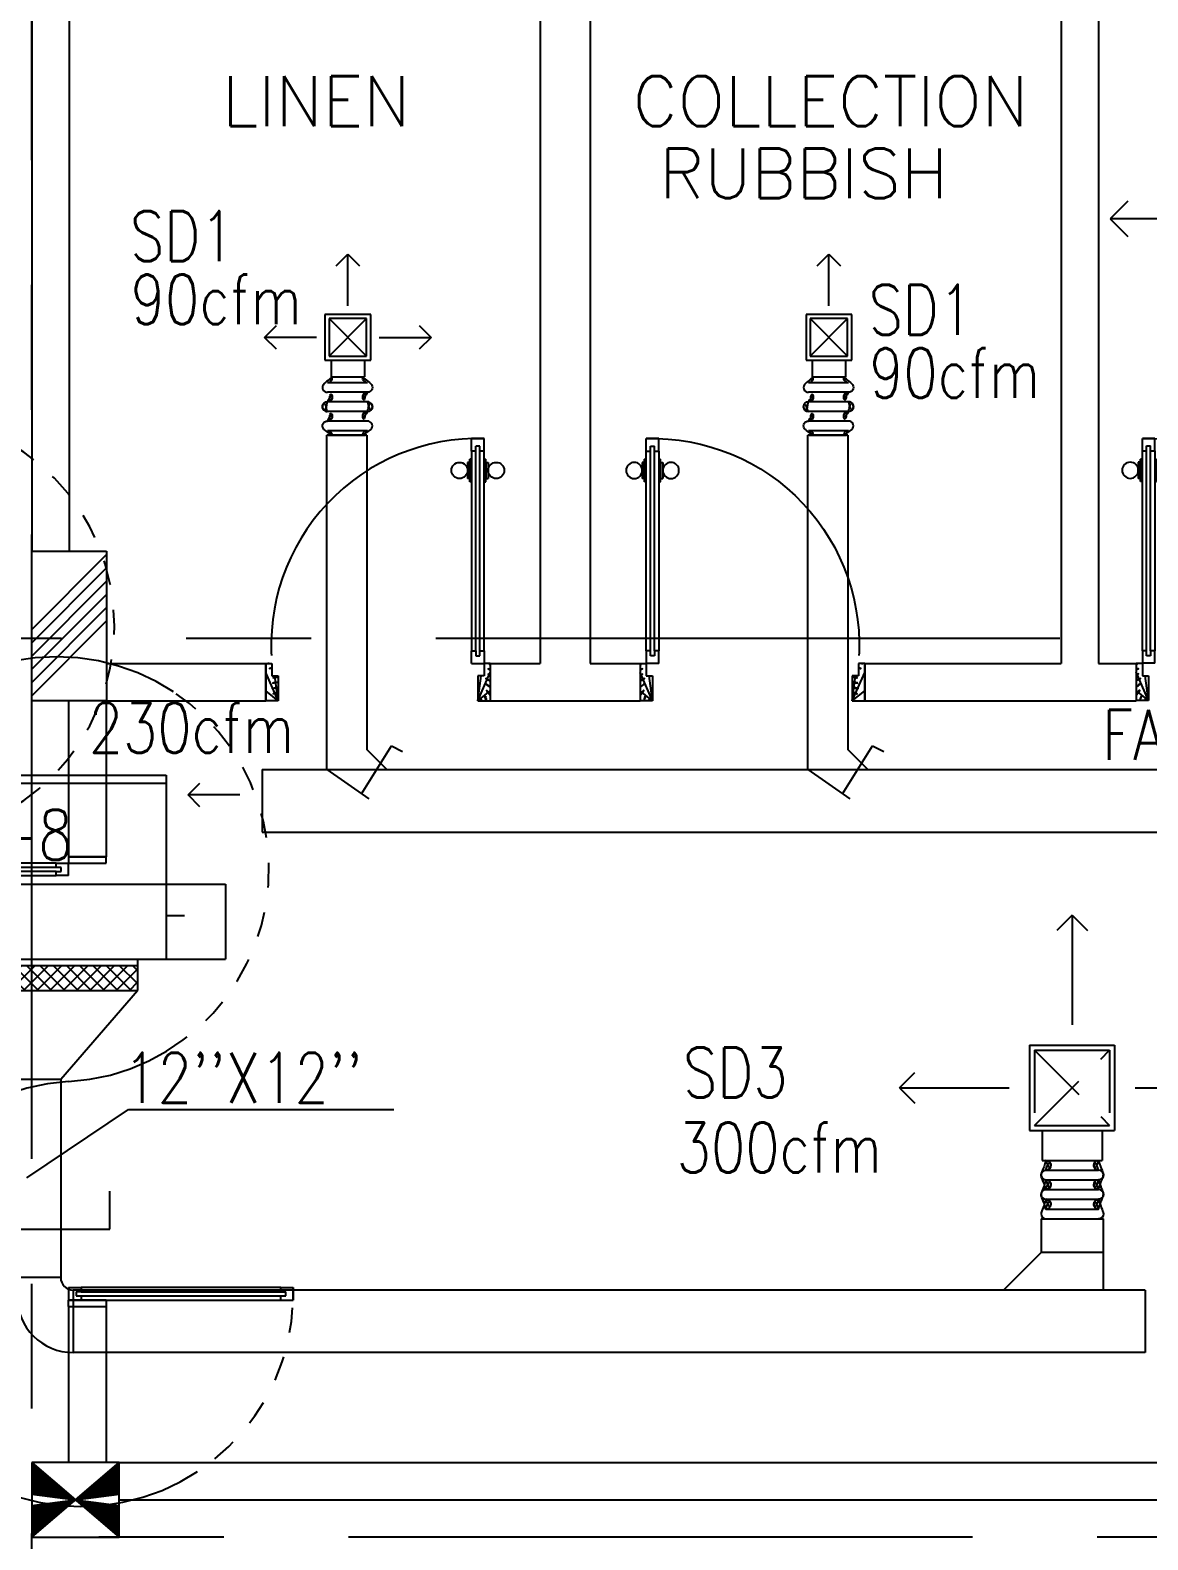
# Model space of a CAD drawing. Extents: x 417866029 to 417866302, y 43498045 to 43498122.
# Drawn here: x 417866063.04 to 417866067.52, y 43498078.98 to 43498085.03 of the extents above; entities that cross this region are included whole.
import ezdxf
from ezdxf.enums import TextEntityAlignment as Align

# ---------------------------------------------------------------- set-up
doc = ezdxf.new("R2010")
doc.units = 0
doc.header["$MEASUREMENT"] = 0
doc.linetypes.add('CENTERX2', pattern=[4, 2.5, -0.5, 0.5, -0.5])
doc.linetypes.add('HIDDEN', pattern=[0.375, 0.25, -0.125])
doc.layers.get('0').update_dxf_attribs({"linetype": 'CONTINUOUS'})
for name, color, linetype in [('AXES', 11, 'CENTERX2'), ('COL', 7, 'CONTINUOUS'), ('DOOR', 9, 'CONTINUOUS'), ('DUCT', 6, 'CONTINUOUS'), ('FCU', 6, 'CONTINUOUS'), ('HAT', 11, 'CONTINUOUS'), ('M-AC-FLEX', 7, 'CONTINUOUS'), ('M-EGU.', 2, 'CONTINUOUS'), ('M-TEXT', 2, 'CONTINUOUS'), ('RM-NAME', 9, 'CONTINUOUS'), ('WALL', 9, 'CONTINUOUS')]:
    doc.layers.add(name, color=color, linetype=linetype)
doc.styles.add('ROMANS', font='ROMANS.shx', dxfattribs={"width": 0.6})

# ---------------------------------------------------------------- blocks, each defined once
blk = doc.blocks.new('A$C272A55A0')
at = {"layer": 'DOOR', "color": 0, "linetype": 'ByBlock'}
for p, q in [((-0.0001203324354719371, 900.3541752648598), (-0.0001203324500238523, 1050.354175264831)), ((49.99987966756453, 1050.354175264918), (-0.0001203324354719371, 1050.354175264918)), ((49.99987966756453, 950.354175264918), (49.99987966756453, 1050.354175264918)), ((1749.999879667535, 950.354175264918), (1749.999879667535, 1050.354175264918)), ((1749.999879667535, 1050.354175264918), (1799.999879667535, 1050.354175264918)), ((1799.999879667535, 1050.354175264918), (1799.999879667535, 900.354175264918)), ((24.99987966756453, 950.354175264918), (49.99987966756453, 950.354175264918)), ((24.99987966756453, 900.354175264918), (24.99987966756453, 950.354175264918)), ((1774.999879667535, 950.354175264918), (1749.999879667535, 950.354175264918)), ((1774.999879667535, 900.354175264918), (1774.999879667535, 950.354175264918)), ((-0.0001203324354719371, 900.354175264918), (24.99987966756453, 900.354175264918)), ((74.99987966756453, 900.354175264918), (24.99987966756453, 900.354175264918)), ((24.99987966756453, 850.354175264918), (24.99987966756453, 900.354175264918)), ((41.99987966756453, 850.354175264918), (24.99987966756453, 850.354175264918)), ((57.99987966756453, 870.354175264918), (41.99987966756453, 870.354175264918)), ((41.99987966756453, 870.354175264918), (41.99987966756453, 850.354175264918)), ((57.99987966756453, 850.354175264918), (57.99987966756453, 870.354175264918)), ((74.99987966756453, 850.354175264918), (57.99987966756453, 850.354175264918)), ((74.99987966756453, 900.354175264918), (74.99987966756453, 850.354175264918)), ((1724.999879667535, 900.354175264918), (1774.999879667535, 900.354175264918)), ((1724.999879667535, 900.354175264918), (1724.999879667535, 850.354175264918)), ((1724.999879667535, 850.354175264918), (1741.999879667535, 850.354175264918)), ((1741.999879667535, 870.354175264918), (1757.999879667535, 870.354175264918)), ((1741.999879667535, 850.354175264918), (1741.999879667535, 870.354175264918)), ((1757.999879667535, 870.354175264918), (1757.999879667535, 850.354175264918)), ((1757.999879667535, 850.354175264918), (1774.999879667535, 850.354175264918)), ((1799.999879667535, 900.354175264918), (1774.999879667535, 900.354175264918)), ((1774.999879667535, 850.354175264918), (1774.999879667535, 900.354175264918)), ((1717.799879667495, 160.1117180435103), (1708.799879667495, 160.1117180435103)), ((1708.799879667495, 95.31171804352198), (1708.799879667495, 160.1117180435103)), ((1724.999879667535, 172.7117180435162), (1717.799879667495, 172.7117180435162)), ((1717.799879667495, 172.7117180435162), (1717.799879667495, 82.71171804351616)), ((1717.799879667495, 95.31171804352198), (1717.799879667495, 160.1117180435103)), ((1774.999879667535, 172.7117180435162), (1782.199879667576, 172.7117180435162)), ((1782.199879667576, 172.7117180435162), (1782.199879667576, 82.71171804351616)), ((1782.199879667576, 160.1117180435103), (1791.199879667576, 160.1117180435103)), ((1782.199879667576, 95.31171804352198), (1782.199879667576, 160.1117180435103)), ((1791.199879667576, 95.31171804352198), (1791.199879667576, 160.1117180435103)), ((1717.799879667495, 95.31171804352198), (1708.799879667495, 95.31171804352198)), ((1724.999879667535, 82.71171804351616), (1717.799879667495, 82.71171804351616)), ((1774.999879667535, 82.71171804351616), (1782.199879667576, 82.71171804351616)), ((1782.199879667576, 95.31171804352198), (1791.199879667576, 95.31171804352198)), ((24.99987966756453, 50.35417526491801), (41.99987966753542, 50.35417526491801)), ((24.99987966756453, 50.35417526491801), (24.99987966756453, 0.3541752649180125)), ((24.99987966756453, 0.3541752649180125), (74.99987966756453, 0.3541752649180125)), ((74.99987966756453, 0.3541752649180125), (24.99987966756453, 0.3541752649180125)), ((41.99987966753542, 50.35417526491801), (41.99987966753542, 30.35417526491801)), ((41.99987966756453, 30.35417526491801), (57.99987966756453, 30.35417526491801)), ((57.99987966756453, 50.35417526491801), (74.99987966756453, 50.35417526491801)), ((57.99987966756453, 50.35417526491801), (57.99987966756453, 30.35417526491801)), ((74.99987966756453, 50.35417526491801), (74.99987966704066, 0.3541752648889087)), ((1741.999879667535, 50.35417526491801), (1724.999879667535, 50.35417526491801)), ((1724.999879667535, 50.35417526491801), (1724.999879668059, 0.3541752648889087)), ((1774.999879667535, 0.3541752649180125), (1724.999879667535, 0.3541752649180125)), ((1724.999879667535, 0.3541752649180125), (1774.999879667535, 0.3541752649180125)), ((1741.999879667535, 50.35417526491801), (1741.999879667535, 30.35417526491801)), ((1757.999879667535, 30.35417526491801), (1741.999879667535, 30.35417526491801)), ((1774.999879667535, 50.35417526491801), (1757.999879667565, 50.35417526491801)), ((1757.999879667565, 50.35417526491801), (1757.999879667565, 30.35417526491801)), ((1774.999879667535, 50.35417526491801), (1774.999879667535, 0.3541752649180125))]:
    blk.add_line(p, q, dxfattribs=at)
at = {"layer": 'DOOR', "color": 9, "linetype": 'ByBlock'}
for p, q in [((49.99987966756453, 1050.354175264918), (-0.0001203324354719371, 1010.208440949064)), ((49.99987966756453, 1050.354175264918), (-0.0001203324354719371, 936.6442452724732)), ((49.99987966756453, 1050.354175264918), (36.64259362407029, 950.354175264918)), ((1749.999879667535, 1050.354175264918), (1799.999879667535, 1010.208440949064)), ((1749.999879667535, 1050.354175264918), (1799.999879667535, 936.6442452724732)), ((1749.999879667535, 1050.354175264918), (1763.35716571103, 950.354175264918))]:
    blk.add_line(p, q, dxfattribs=at)
at = {"layer": 'DOOR', "linetype": 'ByBlock'}
for p, q in [((24.99987966756453, 850.354175264918), (24.99987966756453, 50.35417526491801)), ((41.99987966756453, 850.354175264918), (41.99987966753542, 50.35417526491801)), ((57.99987966756453, 850.354175264918), (57.99987966756453, 50.35417526491801)), ((74.99987966756453, 50.35417526491801), (74.99987966756453, 850.354175264918)), ((1724.999879667535, 50.35417526491801), (1724.999879667535, 850.354175264918)), ((1741.999879667535, 850.354175264918), (1741.999879667535, 50.35417526491801)), ((1757.999879667535, 850.354175264918), (1757.999879667565, 50.35417526491801)), ((1774.999879667535, 850.354175264918), (1774.999879667535, 50.35417526491801))]:
    blk.add_line(p, q, dxfattribs=at)
at = {"layer": 'DOOR', "color": 0, "linetype": 'ByBlock'}
for centre in [(1676.468935452576, 127.7117180435162), (1823.530823882553, 127.7117180435162)]:
    blk.add_circle(centre, 32.39999999998526, dxfattribs=at)
at = {"layer": 'DOOR', "color": 9, "linetype": 'ByBlock'}
for centre, radius, start, end in [((49.99987966756453, 1050.354175264918), 54.40195781277725, 203.2073828919769, 270), ((49.99987966756453, 1050.354175264918), 34.40195781277725, 180, 270), ((49.99987966756453, 1050.354175264918), 14.40195781277725, 180, 270), ((1749.999879667535, 1050.354175264918), 14.40195781277725, 270, 0), ((1749.999879667535, 1050.354175264918), 34.40195781277725, 270, 0), ((1749.999879667535, 1050.354175264918), 54.40195781277725, 270, 336.7926171080232), ((49.99987966756453, 1050.354175264918), 74.40195781277725, 227.7764264168309, 270), ((49.99987966756453, 1050.354175264918), 94.40195781277725, 238.0181880330829, 270), ((1749.999879667535, 1050.354175264918), 74.40195781277725, 270, 312.2235735831691), ((1749.999879667535, 1050.354175264918), 94.40195781277725, 270, 301.9818119669171), ((49.99987966756453, 1050.354175264918), 114.4019578127773, 244.083841882062, 257.3774258712915), ((49.99987966756453, 1050.354175264918), 134.4019578127773, 248.1598493930308, 259.2800236451595), ((1749.999879667535, 1050.354175264918), 114.4019578127773, 282.6225741287084, 295.916158117938), ((1749.999879667535, 1050.354175264918), 134.4019578127773, 280.7199763548405, 291.8401506069692), ((49.99987966756453, 1050.354175264918), 154.4019578127773, 251.1052885492919, 256.2857707775486), ((1749.999879667535, 1050.354175264918), 154.4019578127773, 283.7142292224514, 288.8947114507081)]:
    blk.add_arc(centre, radius, start, end, dxfattribs=at)
at = {"layer": 'DOOR', "linetype": 'HIDDEN', "ltscale": 0.5}
for centre, radius, start, end in [((49.99987966756453, 851.395841931575), 851.4087845464003, 268.3173765331032, 3.296482377102192), ((1749.999879667521, 851.3958419315459), 851.4087845463584, 176.7035176228957, 271.6826234668978)]:
    blk.add_arc(centre, radius, start, end, dxfattribs=at)
at = {"layer": 'WALL', "linetype": 'ByBlock'}
blk.add_line((1799.999879667565, 900.3541752650344), (1799.99987966755, 1050.354175265005), dxfattribs=at)
blk = doc.blocks.new('DOOR90')
at = {"layer": 'DOOR', "color": 7, "linetype": 'ByBlock'}
for p, q in [((-150, 0), (0, 0)), ((-150, 0), (-150, -25)), ((0, -50), (-113.7099299924448, 0)), ((0, -50), (-40.1457343158545, 0)), ((0, -50), (0, 0)), ((-1000, -25), (-1050, -25)), ((-1050, -75), (-1050, -25)), ((-1050, -25), (-1050, -75)), ((-1000, -41.9999999999709), (-1020, -41.9999999999709)), ((-1020, -42), (-1020, -58)), ((-1000, -58), (-1020, -58)), ((-1000, -25), (-1000, -41.9999999999709)), ((-1000, -58), (-1000, -75)), ((-877.6424572214019, -17.79999999995925), (-967.6424572214019, -17.79999999995925)), ((-967.6424572214019, -25), (-967.6424572214019, -17.79999999995925)), ((-955.0424572214251, -8.799999999959255), (-890.2424572213786, -8.799999999959255)), ((-955.0424572214251, -17.79999999995925), (-955.0424572214251, -8.799999999959255)), ((-955.0424572214251, -17.79999999995925), (-890.2424572213786, -17.79999999995925)), ((-890.2424572213786, -17.79999999995925), (-890.2424572213786, -8.799999999959255)), ((-877.6424572214019, -25), (-877.6424572214019, -17.79999999995925)), ((-200, -25), (-150, -25)), ((-200, -42), (-200, -25)), ((-180, -42), (-200, -42)), ((-200, -58), (-180, -58)), ((-200, -75), (-200, -58)), ((-180, -58), (-180, -42)), ((-150, -25), (-100, -25)), ((-150, -75), (-150, -25)), ((-100, -25), (-100, -50)), ((0, -50), (-100, -36.64271395650576)), ((-100, -50), (0, -50)), ((-1000, -75), (-1050, -74.99999999947613)), ((-967.6424572214019, -75), (-967.6424572214019, -82.20000000004075)), ((-877.6424572214019, -82.20000000004075), (-967.6424572214019, -82.20000000004075)), ((-955.0424572214251, -82.20000000004075), (-890.2424572213786, -82.20000000004075)), ((-955.0424572214251, -82.20000000004075), (-955.0424572214251, -91.20000000004075)), ((-955.0424572214251, -91.20000000004075), (-890.2424572213786, -91.20000000004075)), ((-890.2424572213786, -82.20000000004075), (-890.2424572213786, -91.20000000004075)), ((-877.6424572214019, -75), (-877.6424572214019, -82.20000000004075)), ((-150, -75), (-200, -75)), ((-150, -875), (-100, -875)), ((-150, -900), (-150, -875)), ((-150, -900), (0, -900)), ((0, -900), (-150, -900)), ((0, -850), (-113.7099299924448, -900)), ((-100, -875), (-100, -850)), ((0, -850), (-100, -863.3572860434942)), ((-100, -850), (0, -850)), ((0, -850), (-40.1457343158545, -900)), ((0, -850), (0, -900))]:
    blk.add_line(p, q, dxfattribs=at)
at = {"layer": 'DOOR', "linetype": 'ByBlock'}
for p, q in [((-200, -25), (-1000, -25)), ((-200, -42), (-1000, -41.9999999999709)), ((-200, -58), (-1000, -58)), ((-1000, -75), (-200, -75))]:
    blk.add_line(p, q, dxfattribs=at)
at = {"layer": 'DOOR', "color": 7, "linetype": 'ByBlock'}
for centre in [(-922.6424572214019, 23.53094421501737), (-922.6424572214019, -123.5309442149592)]:
    blk.add_circle(centre, 32.39999999998526, dxfattribs=at)
for centre, radius, start, end in [((0, -50), 154.4019578127773, 161.1052885482714, 166.2857707768669), ((0, -50), 94.40195781277725, 148.0181880328085, 180), ((0, -50), 134.4019578127773, 158.159849394549, 169.2800236450682), ((0, -50), 114.4019578127773, 154.0838418822192, 167.37742587102), ((0, -50), 74.40195781277725, 137.7764264185456, 180), ((0, -50), 54.40195781277725, 113.2073828924446, 180), ((0, -50), 34.40195781277725, 90, 180), ((0, -50), 14.40195781277725, 90, 180), ((0, -850), 154.4019578127773, 193.7142292231331, 198.8947114517286), ((0, -850), 134.4019578127773, 190.7199763549318, 201.840150605451), ((0, -850), 94.40195781277725, 180, 211.9818119671915), ((0, -850), 74.40195781277725, 180, 222.2235735814543), ((0, -850), 54.40195781277725, 180, 246.7926171075554), ((0, -850), 34.40195781277725, 180, 270), ((0, -850), 14.40195781277725, 180, 270)]:
    blk.add_arc(centre, radius, start, end, dxfattribs=at)
at = {"layer": 'DOOR', "linetype": 'HIDDEN', "ltscale": 0.5}
blk.add_arc((-222.2222222220153, -49.99999999976717), 828.155208510499, 178.270116378131, 275.0030377036063, dxfattribs=at)
blk = doc.blocks.new('fe-door')
at = {"layer": 'DOOR', "color": 0, "linetype": 'ByBlock'}
for p, q in [((-899.9999999998836, 1774.999999999971), (-899.9999999998836, 1724.999999999971)), ((-899.9999999998836, 1724.999999999971), (-899.9999999998836, 1774.999999999971)), ((-849.9999999998836, 1774.999999999971), (-899.9999999998836, 1774.999999999971)), ((-869.9999999998836, 1757.999999999971), (-869.9999999998836, 1741.999999999971)), ((-849.9999999998836, 1758), (-869.9999999998836, 1758)), ((-849.9999999998836, 1774.999999999971), (-849.9999999998836, 1758)), ((-817.6424572212854, 1774.999999999971), (-817.6424572212854, 1782.200000000012)), ((-727.6424572212854, 1782.200000000012), (-817.6424572212854, 1782.200000000012)), ((-805.0424572213087, 1782.200000000012), (-805.0424572213087, 1791.200000000012)), ((-805.0424572213087, 1791.200000000012), (-740.2424572213204, 1791.200000000012)), ((-805.0424572213087, 1782.200000000012), (-740.2424572213204, 1782.200000000012)), ((-740.2424572213204, 1782.200000000012), (-740.2424572213204, 1791.200000000012)), ((-727.6424572212854, 1774.999999999971), (-727.6424572212854, 1782.200000000012)), ((-49.99999999988358, 1757.999999999971), (-49.99999999988358, 1774.999999999971)), ((-49.99999999988358, 1774.999999999971), (1.164153218269348e-10, 1774.999999999971)), ((-29.99999999988358, 1757.999999999971), (-49.99999999988358, 1757.999999999971)), ((-29.99999999988358, 1741.999999999971), (-29.99999999988358, 1757.999999999971)), ((150.0000000001164, 1799.999999999971), (1.164153218269348e-10, 1799.999999999971)), ((1.164153218269348e-10, 1799.999999999971), (1.164153218269348e-10, 1774.999999999971)), ((1.164153218269348e-10, 1724.999999999971), (1.164153218269348e-10, 1774.999999999971)), ((1.164153218269348e-10, 1774.999999999971), (150.0000000001164, 1774.999999999967)), ((150.0000000001164, 1774.999999999967), (150.0000000001164, 1799.999999999971)), ((-849.9999999998836, 1724.999999999971), (-899.9999999999418, 1725.000000000495)), ((-849.9999999998836, 1741.999999999971), (-869.9999999998836, 1741.999999999971)), ((-849.9999999998836, 1741.999999999971), (-849.9999999998836, 1724.999999999971)), ((-817.6424572212854, 1724.999999999971), (-817.6424572212854, 1717.79999999993)), ((-727.6424572212854, 1717.79999999993), (-817.6424572212854, 1717.79999999993)), ((-805.0424572213087, 1717.79999999993), (-805.0424572213087, 1708.79999999993)), ((-805.0424572213087, 1717.79999999993), (-740.2424572213204, 1717.79999999993)), ((-805.0424572213087, 1708.79999999993), (-740.2424572213204, 1708.79999999993)), ((-740.2424572213204, 1717.79999999993), (-740.2424572213204, 1708.79999999993)), ((-727.6424572212854, 1724.999999999971), (-727.6424572212854, 1717.79999999993)), ((-49.99999999988358, 1724.999999999971), (-49.99999999988358, 1741.999999999971)), ((-49.99999999988358, 1741.999999999971), (-29.99999999988358, 1741.999999999971)), ((1.164153218269348e-10, 1724.999999999971), (-49.99999999988358, 1724.999999999971)), ((1.164153218269348e-10, 75), (1.164153218269348e-10, 25)), ((1.164153218269348e-10, 75), (50.00000000011642, 75)), ((50.00000000011642, 75), (50.00000000011642, 58)), ((850.0000000001164, 58), (850.0000000001164, 75)), ((850.0000000001164, 75), (900.0000000001746, 74.99999999947613)), ((900.0000000001164, 25), (900.0000000001164, 75)), ((900.0000000001164, 75), (900.0000000001164, 25)), ((1.164153218269348e-10, 0), (1.164153218269348e-10, 25)), ((1.164153218269348e-10, 25), (50.00000000011642, 25)), ((150.0000000001164, 24.99999999999636), (1.164153218269348e-10, 25)), ((0, 0), (150, -1.455191522836685e-11)), ((30.00000000011642, 58), (30.00000000011642, 42)), ((50.00000000011642, 58), (30.00000000011642, 58)), ((30.00000000011642, 42), (50.00000000011642, 42)), ((50.00000000011642, 42), (50.00000000011642, 25)), ((150.0000000001164, 24.99999999999636), (150.0000000001164, 0)), ((850.0000000001164, 58), (870.0000000001164, 58)), ((850.0000000001164, 25), (850.0000000001164, 41.9999999999709)), ((850.0000000001164, 41.9999999999709), (870.0000000001164, 41.9999999999709)), ((850.0000000001164, 25), (900.0000000001164, 25)), ((870.0000000001164, 42), (870.0000000001164, 58))]:
    blk.add_line(p, q, dxfattribs=at)
at = {"layer": 'DOOR', "linetype": 'ByBlock'}
for p, q in [((-49.99999999988358, 1774.999999999971), (-849.9999999998836, 1774.999999999971)), ((-49.99999999988358, 1757.999999999971), (-849.9999999998836, 1758)), ((-49.99999999988358, 1741.999999999971), (-849.9999999998836, 1741.999999999971)), ((-849.9999999998836, 1724.999999999971), (-49.99999999988358, 1724.999999999971)), ((850.0000000001164, 75), (50.00000000011642, 75)), ((50.00000000011642, 58), (850.0000000001164, 58)), ((50.00000000011642, 42), (850.0000000001164, 41.9999999999709)), ((50.00000000011642, 25), (850.0000000001164, 25))]:
    blk.add_line(p, q, dxfattribs=at)
at = {"layer": 'DOOR', "color": 0, "linetype": 'ByBlock'}
for centre in [(-772.6424572212854, 1823.530944214988), (-772.6424572212854, 1676.469055785012)]:
    blk.add_circle(centre, 32.39999999998526, dxfattribs=at)
at = {"layer": 'DOOR', "linetype": 'HIDDEN', "ltscale": 0.5}
for centre, radius, start, end in [((-48.95833333325572, 1749.999999999956), 851.4087845463584, 178.317376533042, 273.2964823759968), ((48.95833333348855, 50), 851.4087845464003, 358.317376533042, 93.29648237599677)]:
    blk.add_arc(centre, radius, start, end, dxfattribs=at)
at = {"layer": 'WALL'}
for p, q in [((1.164153218269348e-10, 1799.999050980739), (149.9999999971478, 1799.999999999985)), ((1.164153218269348e-10, 0.0009490192023804411), (149.9999999971478, -1.455191522836685e-11))]:
    blk.add_line(p, q, dxfattribs=at)
at = {"layer": 'WALL', "linetype": 'ByBlock'}
blk.add_line((2.328306436538696e-10, 1800), (150.0000000001746, 1799.999999999985), dxfattribs=at)
blk = doc.blocks.new('*X39')
at = {"color": 0}
for p, q in [((-750.2433014437457, 2537.8032310737), (-672.2561432365363, 2615.790389280909)), ((-750.243301443746, 2590.836239662691), (-725.2891518255274, 2615.790389280909)), ((-659.6350886662223, 2515.790389280909), (-750.2433014437461, 2606.398602058433)), ((-719.2231346475452, 2515.790389280909), (-619.2231346475452, 2615.790389280909)), ((-606.6020800772312, 2515.790389280909), (-706.6020800772312, 2615.790389280909)), ((-666.190126058554, 2515.790389280909), (-566.1901260585541, 2615.790389280909)), ((-553.5690714882402, 2515.790389280909), (-653.5690714882402, 2615.790389280909)), ((-613.157117469563, 2515.790389280909), (-513.1571174695631, 2615.790389280909)), ((-500.5360628992491, 2515.790389280909), (-600.5360628992491, 2615.790389280909)), ((-560.124108880572, 2515.790389280909), (-460.124108880572, 2615.790389280909)), ((-447.5030543102581, 2515.790389280909), (-547.503054310258, 2615.790389280909)), ((-507.0911002915809, 2515.790389280909), (-407.0911002915809, 2615.790389280909)), ((-394.470045721267, 2515.790389280909), (-494.470045721267, 2615.790389280909)), ((-454.0580917025898, 2515.790389280909), (-354.0580917025898, 2615.790389280909)), ((-341.4370371322759, 2515.790389280909), (-441.4370371322759, 2615.790389280909)), ((-401.0250831135987, 2515.790389280909), (-301.0250831135988, 2615.790389280909)), ((-288.4040285432848, 2515.790389280909), (-388.4040285432848, 2615.790389280909)), ((-347.9920745246076, 2515.790389280909), (-247.9920745246077, 2615.790389280909)), ((-235.3710199542938, 2515.790389280909), (-335.3710199542938, 2615.790389280909)), ((-294.9590659356166, 2515.790389280909), (-194.9590659356166, 2615.790389280909)), ((-182.3380113653027, 2515.790389280909), (-282.3380113653027, 2615.790389280909)), ((-241.9260573466255, 2515.790389280909), (-141.9260573466256, 2615.790389280909)), ((-129.3050027763116, 2515.790389280909), (-229.3050027763116, 2615.790389280909)), ((-188.8930487576345, 2515.790389280909), (-88.89304875763449, 2615.790389280909)), ((-76.27199418732056, 2515.790389280909), (-176.2719941873206, 2615.790389280909)), ((-135.8600401686434, 2515.790389280909), (-35.86004016864342, 2615.790389280909)), ((-23.23898559832949, 2515.790389280909), (-123.2389855983295, 2615.790389280909)), ((-82.82703157965233, 2515.790389280909), (17.17296842034765, 2615.790389280909)), ((29.79402299066158, 2515.790389280909), (-70.2059770093384, 2615.790389280909)), ((-29.79402299066158, 2515.790389280909), (70.2059770093384, 2615.790389280909)), ((82.82703157965233, 2515.790389280909), (-17.17296842034765, 2615.790389280909)), ((23.23898559832949, 2515.790389280909), (123.2389855983295, 2615.790389280909)), ((135.8600401686434, 2515.790389280909), (35.86004016864342, 2615.790389280909)), ((76.27199418732056, 2515.790389280909), (176.2719941873206, 2615.790389280909)), ((188.8930487576345, 2515.790389280909), (88.89304875763449, 2615.790389280909)), ((129.3050027763116, 2515.790389280909), (214.7566985562537, 2601.242085060851)), ((214.7566985562536, 2542.959748071281), (141.9260573466256, 2615.790389280909)), ((214.7566985562537, 2595.992756660272), (194.9590659356166, 2615.790389280909)), ((-712.6680972552134, 2515.790389280909), (-750.2433014437458, 2553.365593469442)), ((182.3380113653027, 2515.790389280909), (214.7566985562536, 2548.20907647186))]:
    blk.add_line(p, q, dxfattribs=at)
blk = doc.blocks.new('WAP16')
at = {"color": 6}
for p, q in [((-597, 0), (-597, -737)), ((-597, 0), (597, 0)), ((597, 0), (597, -737)), ((-597, -437), (597, -437)), ((-597, -737), (597, -737))]:
    blk.add_line(p, q, dxfattribs=at)
at = {"color": 3}
for p, q in [((-597, -32), (597, -32)), ((597, -437), (835, -437)), ((835, -437), (835, -737)), ((597, -562.0173622146249), (670.3489288687706, -562.0173622146249)), ((-482.5, -737), (-482.5, -862)), ((-482.5, -762), (482.5, -762)), ((482.5, -737), (482.5, -862)), ((597, -737), (835, -737)), ((-482.5, -862), (482.5, -862))]:
    blk.add_line(p, q, dxfattribs=at)
at = {"color": 11}
blk.add_blockref('*X39', (267.7433014512062, -3377.790389284492), dxfattribs=at)
blk = doc.blocks.new('RM1')
at = {"layer": 'RM-NAME', "style": 'ROMANS'}
for tag, p in [('ROOMNAME1', (0, 323.8095238059759)), ('ROOMNAME2', (0, 0))]:
    blk.add_attdef(tag, text='', height=200, dxfattribs=at).set_placement(p, align=Align.MIDDLE)
blk = doc.blocks.new('C7')
at = {"layer": 'HAT'}
h = blk.add_hatch(dxfattribs=at)
h.set_pattern_fill('ANSI31', color=256, scale=300, style=0)
h.set_pattern_definition([(45, (-248876.1822811714, -51411.00533739352), (-26.51650429449553, 26.51650429449553), [])])
h.paths.add_polyline_path([(350.0000000000291, 299.9999999999709), (250.0000000001455, 299.9999999999709), (-5.820766091346741e-11, 300), (0, 0), (350, -7.275957614183426e-12)])
at = {"layer": 'COL'}
blk.add_lwpolyline([(-2.91038304567337e-11, 300), (-5.820766091346741e-11, 0), (350, 0), (350.0000000000291, 300)], close=True, dxfattribs=at)

msp = doc.modelspace()

# ---------------------------------------------------------------- hatches: boundary and pattern name
at = {"layer": 'HAT'}
h = msp.add_hatch(dxfattribs=at)
h.set_pattern_fill('ANSI31', color=256, scale=0.3, style=0)
h.set_pattern_definition([(45, (417865762.5072819, 43498027.57970536), (-0.02651650429449553, 0.02651650429449554), [])])
h.paths.add_polyline_path([(417866063.3434642, 43498082.94071069), (417866063.0434642, 43498082.94071069), (417866063.0434642, 43498082.59071069), (417866063.3434642, 43498082.59071069)])
h.paths.add_polyline_path([(417866063.3434642, 43498082.59071069), (417866063.0434642, 43498082.59071069), (417866063.0434642, 43498082.34071069), (417866063.3434642, 43498082.34071069)])

# ---------------------------------------------------------------- linework, layer by layer
at = {"layer": 'AXES'}
for p, q in [((417866063.0434642, 43498044.50641705), (417866063.0434642, 43498121.42705345)), ((417866103.1626107, 43498082.59071069), (417866053.1534642, 43498082.59071069)), ((417866102.8126107, 43498078.99071069), (417866042.6034642, 43498078.99071069))]:
    msp.add_line(p, q, dxfattribs=at)
at = {"layer": 'COL'}
msp.add_lwpolyline([(417866063.3434642, 43498082.94071069), (417866063.3434642, 43498082.34071069), (417866063.0434642, 43498082.34071069), (417866063.0434642, 43498082.94071069)], close=True, dxfattribs=at)
at = {"layer": 'DUCT'}
for p, q in [((417866064.2258957, 43498082.06581762), (417866064.2258957, 43498083.40403305)), ((417866064.2308956, 43498083.40403305), (417866064.3808957, 43498083.40403305)), ((417866064.3858957, 43498083.40403305), (417866064.3858957, 43498082.14581762)), ((417866066.1533968, 43498082.06581762), (417866066.1533968, 43498083.40403305)), ((417866066.1583967, 43498083.40403305), (417866066.3083968, 43498083.40403305)), ((417866066.3133968, 43498083.40403305), (417866066.3133968, 43498082.14581762)), ((417866064.3644007, 43498081.96883537), (417866064.4845465, 43498082.16030384)), ((417866064.4845465, 43498082.16030384), (417866064.5297, 43498082.13728544)), ((417866066.2919018, 43498081.96883537), (417866066.4120476, 43498082.16030384)), ((417866066.4120476, 43498082.16030384), (417866066.4572011, 43498082.13728544)), ((417866064.4658957, 43498082.06581762), (417866064.3858957, 43498082.14581762)), ((417866066.3933967, 43498082.06581762), (417866066.3133968, 43498082.14581762)), ((417866064.2258957, 43498082.06581762), (417866064.3938332, 43498081.94822653)), ((417866066.1533968, 43498082.06581762), (417866066.3213342, 43498081.94822653)), ((417866067.0875416, 43498080.26631104), (417866067.0875416, 43498080.13073951)), ((417866067.0875416, 43498080.26631104), (417866067.3375416, 43498080.26631104)), ((417866067.3375416, 43498079.98073951), (417866067.3375416, 43498080.26631104)), ((417866066.9375416, 43498079.98073951), (417866067.0875416, 43498080.13073951))]:
    msp.add_line(p, q, dxfattribs=at)
at = {"layer": 'DUCT', "linetype": 'ByBlock'}
for p, q in [((417866064.3858957, 43498083.40403305), (417866064.2258957, 43498083.40403305)), ((417866066.3133968, 43498083.40403305), (417866066.1533968, 43498083.40403305)), ((417866063.9667162, 43498082.06533008), (417866073.3066413, 43498082.06533008)), ((417866063.9667162, 43498082.06533008), (417866063.9667162, 43498081.81533008)), ((417866063.9667162, 43498081.81533008), (417866073.3066413, 43498081.81533008)), ((417866063.1597265, 43498080.82602517), (417866063.4672265, 43498081.18098773)), ((417866062.8097265, 43498080.82602517), (417866063.1597265, 43498080.82602517)), ((417866063.1597265, 43498080.82602517), (417866063.1597265, 43498080.03073951)), ((417866067.3375416, 43498080.13073951), (417866067.0875416, 43498080.13073951)), ((417866063.1597265, 43498080.03073951), (417866062.8097265, 43498080.03073951)), ((417866067.50533, 43498079.98073951), (417866063.2097265, 43498079.98073951)), ((417866063.2097265, 43498079.98073951), (417866063.2097265, 43498079.73073951)), ((417866067.50533, 43498079.98073951), (417866067.50533, 43498079.73073951)), ((417866067.50533, 43498079.73073951), (417866063.2097265, 43498079.73073951))]:
    msp.add_line(p, q, dxfattribs=at)
at = {"layer": 'DUCT', "color": 4, "linetype": 'ByBlock'}
for p, q in [((417866063.024448, 43498080.43067957), (417866063.4310786, 43498080.70342007)), ((417866063.4310786, 43498080.70342007), (417866064.4941319, 43498080.70342007))]:
    msp.add_line(p, q, dxfattribs=at)
at = {"layer": 'DUCT', "color": 2, "linetype": 'ByBlock'}
for p, q in [((417866063.3567479, 43498080.22481811), (417866063.3567479, 43498080.37713515)), ((417866062.9899812, 43498080.22481811), (417866063.3567479, 43498080.22481811))]:
    msp.add_line(p, q, dxfattribs=at)
at = {"layer": 'DUCT', "linetype": 'ByBlock'}
for centre, radius in [((417866063.2097265, 43498080.03073951), 0.05), ((417866063.2097265, 43498079.95573951), 0.225)]:
    msp.add_arc(centre, radius, 180, 270, dxfattribs=at)
at = {"layer": 'M-AC-FLEX', "color": 11}
for p, q in [((417866064.3889653, 43498083.61485235), (417866064.2279714, 43498083.61485235)), ((417866066.3164664, 43498083.61485235), (417866066.1554725, 43498083.61485235)), ((417866064.3889653, 43498083.5765361), (417866064.2279714, 43498083.5765361)), ((417866064.3889653, 43498083.5765361), (417866064.2279714, 43498083.5765361)), ((417866066.3164664, 43498083.5765361), (417866066.1554725, 43498083.5765361)), ((417866066.3164664, 43498083.5765361), (417866066.1554725, 43498083.5765361)), ((417866064.3889653, 43498083.53753613), (417866064.2279714, 43498083.53753613)), ((417866064.3889653, 43498083.53753613), (417866064.2279714, 43498083.53753613)), ((417866064.3889653, 43498083.49990712), (417866064.2279714, 43498083.49990712)), ((417866064.3889653, 43498083.49990712), (417866064.2279714, 43498083.49990712)), ((417866066.3164664, 43498083.53753613), (417866066.1554725, 43498083.53753613)), ((417866066.3164664, 43498083.53753613), (417866066.1554725, 43498083.53753613)), ((417866066.3164664, 43498083.49990712), (417866066.1554725, 43498083.49990712)), ((417866066.3164664, 43498083.49990712), (417866066.1554725, 43498083.49990712)), ((417866064.3889653, 43498083.46090715), (417866064.2279714, 43498083.46090715)), ((417866064.3889653, 43498083.46090715), (417866064.2279714, 43498083.46090715)), ((417866066.3164664, 43498083.46090715), (417866066.1554725, 43498083.46090715)), ((417866066.3164664, 43498083.46090715), (417866066.1554725, 43498083.46090715)), ((417866064.3889653, 43498083.42259096), (417866064.2279714, 43498083.42259096)), ((417866064.3889653, 43498083.4225909), (417866064.2279714, 43498083.4225909)), ((417866066.3164664, 43498083.42259096), (417866066.1554725, 43498083.42259096)), ((417866066.3164664, 43498083.4225909), (417866066.1554725, 43498083.4225909)), ((417866067.1070446, 43498080.46131109), (417866067.3180385, 43498080.46131109)), ((417866067.1070446, 43498080.42231112), (417866067.3180385, 43498080.42231112)), ((417866067.1070446, 43498080.38331109), (417866067.3180385, 43498080.38331109)), ((417866067.1070446, 43498080.34431111), (417866067.3180385, 43498080.34431111)), ((417866067.1070446, 43498080.30531108), (417866067.3180385, 43498080.30531108))]:
    msp.add_line(p, q, dxfattribs=at)
at = {"layer": 'M-AC-FLEX'}
for points in [[(417866064.2471136, 43498083.63807045, -0.4715888114901708), (417866064.2279714, 43498083.61485235, 1.018005099723095), (417866064.2279714, 43498083.5765361)], [(417866064.3698231, 43498083.63807045, 0.4715888114901708), (417866064.3889653, 43498083.61485235, -1.01800509972273), (417866064.3889653, 43498083.5765361)], [(417866066.1746147, 43498083.63807045, -0.4715888114901708), (417866066.1554725, 43498083.61485235, 1.018005099723095), (417866066.1554725, 43498083.5765361)], [(417866066.2973242, 43498083.63807045, 0.4715888114901708), (417866066.3164664, 43498083.61485235, -1.01800509972273), (417866066.3164664, 43498083.5765361)], [(417866064.2272843, 43498083.53822325, 1.00000155094459), (417866064.2279714, 43498083.49990712)], [(417866064.2272843, 43498083.49922, -1.00000155094459), (417866064.2279714, 43498083.53753613)], [(417866064.3889653, 43498083.53822331, -1.017916123276695), (417866064.3889653, 43498083.49990712)], [(417866064.3889653, 43498083.49921994, 1.017916123276695), (417866064.3889653, 43498083.53753613)], [(417866066.1547854, 43498083.53822325, 1.00000155094459), (417866066.1554725, 43498083.49990712)], [(417866066.1547854, 43498083.49922, -1.00000155094459), (417866066.1554725, 43498083.53753613)], [(417866066.3164664, 43498083.53822331, -1.017916123276695), (417866066.3164664, 43498083.49990712)], [(417866066.3164664, 43498083.49921994, 1.017916123276695), (417866066.3164664, 43498083.53753613)], [(417866064.2474486, 43498083.40403305, 0.4001271029227301), (417866064.2279714, 43498083.4225909, -1.018005099723095), (417866064.2279714, 43498083.46090715)], [(417866064.3694881, 43498083.40403305, -0.4001271029227301), (417866064.3889653, 43498083.4225909, 1.01800509972273), (417866064.3889653, 43498083.46090715)], [(417866066.1749496, 43498083.40403305, 0.4001271029227301), (417866066.1554725, 43498083.4225909, -1.018005099723095), (417866066.1554725, 43498083.46090715)], [(417866066.2969892, 43498083.40403305, -0.4001271029227301), (417866066.3164664, 43498083.4225909, 1.01800509972273), (417866066.3164664, 43498083.46090715)], [(417866064.2279714, 43498083.42259096, -0.4001280584015855), (417866064.2474486, 43498083.40403305, -0.4001280584015855)], [(417866064.3889653, 43498083.42259096, 0.4001280584015855), (417866064.3694881, 43498083.40403305, 0.4001280584015855)], [(417866066.1554725, 43498083.42259096, -0.4001280584015855), (417866066.1749496, 43498083.40403305, -0.4001280584015855)], [(417866066.3164664, 43498083.42259096, 0.4001280584015855), (417866066.2969892, 43498083.40403305, 0.4001280584015855)], [(417866067.1070446, 43498080.50031113, -1), (417866067.1070446, 43498080.46131109, 0.9999999999999997), (417866067.1070446, 43498080.42231112)], [(417866067.1070446, 43498080.46131109, 1), (417866067.1070446, 43498080.50031113, -0.0006181117931377041), (417866067.1069964, 43498080.50031119, -0.0006181117931377041)], [(417866067.3180385, 43498080.50031113, 1), (417866067.3180385, 43498080.46131109, -0.9999999999999997), (417866067.3180385, 43498080.42231112)], [(417866067.3180385, 43498080.46131109, -0.9987644792377781), (417866067.3179903, 43498080.50031107, -0.9987644792377781)], [(417866067.1070446, 43498080.42231112, -1), (417866067.1070446, 43498080.38331109, 0.9999999999999997), (417866067.1070446, 43498080.34431111)], [(417866067.1070446, 43498080.38331109, 1), (417866067.1070446, 43498080.42231112, -0.9999999999999997), (417866067.1070446, 43498080.46131109)], [(417866067.3180385, 43498080.38331109, -1), (417866067.3180385, 43498080.42231112, 0.9999999999999997), (417866067.3180385, 43498080.46131109)], [(417866067.3180385, 43498080.42231112, 1), (417866067.3180385, 43498080.38331109, -0.9999999999999997), (417866067.3180385, 43498080.34431111)], [(417866067.1070446, 43498080.30531108, 1), (417866067.1070446, 43498080.34431111, -0.9999999999999997), (417866067.1070446, 43498080.38331109)], [(417866067.1070446, 43498080.34431111, -1), (417866067.1070446, 43498080.30531108, 0.9999999999999997), (417866067.1070446, 43498080.2663111, -0.0006182092030021329), (417866067.1070929, 43498080.26631104, -0.0006182092030021329)], [(417866067.3180385, 43498080.30531108, -1), (417866067.3180385, 43498080.34431111, 0.9999999999999997), (417866067.3180385, 43498080.38331109)], [(417866067.3180385, 43498080.34431111, 1), (417866067.3180385, 43498080.30531108, -0.9999999999999997), (417866067.3180385, 43498080.2663111)]]:
    msp.add_lwpolyline(points, format="xyb", dxfattribs=at)
for centre, radius, start, end in [((417866064.2279774, 43498083.55703607), 0.0195000009375944, 298.4313693447647, 90.01776873761528), ((417866064.2279774, 43498083.55703607), 0.0195000009375944, 298.4313693447647, 90.01776873761528), ((417866064.2279774, 43498083.55703607), 0.0195000009375944, 269.9822312623847, 61.56863065523528), ((417866064.2279774, 43498083.55703607), 0.0195000009375944, 269.9822312623847, 61.56863065523528), ((417866064.3889653, 43498083.55703607), 0.01949999999998908, 89.99999999999999, 241.5686375367698), ((417866064.3889653, 43498083.55703607), 0.01949999999998908, 118.4313624632302, 270), ((417866066.1554785, 43498083.55703607), 0.0195000009375944, 298.4313693447647, 90.01776873761528), ((417866066.1554785, 43498083.55703607), 0.0195000009375944, 298.4313693447647, 90.01776873761528), ((417866066.1554785, 43498083.55703607), 0.0195000009375944, 269.9822312623847, 61.56863065523528), ((417866066.1554785, 43498083.55703607), 0.0195000009375944, 269.9822312623847, 61.56863065523528), ((417866066.3164664, 43498083.55703607), 0.01949999999998908, 89.99999999999999, 241.5686375367698), ((417866066.3164664, 43498083.55703607), 0.01949999999998908, 118.4313624632302, 270), ((417866064.2279774, 43498083.48040715), 0.0195000009375944, 298.4313693447647, 90.01776873761528), ((417866064.2279774, 43498083.48040715), 0.0195000009375944, 298.4313693447647, 90.01776873761528), ((417866064.2279774, 43498083.48040715), 0.0195000009375944, 269.9822312623847, 61.56863065523528), ((417866064.2279774, 43498083.48040715), 0.0195000009375944, 269.9822312623847, 61.56863065523528), ((417866064.3889653, 43498083.48040715), 0.01949999999998908, 89.99999999999999, 241.5686375367698), ((417866064.3889653, 43498083.48040715), 0.01949999999998908, 118.4313624632302, 270), ((417866066.1554785, 43498083.48040715), 0.0195000009375944, 298.4313693447647, 90.01776873761528), ((417866066.1554785, 43498083.48040715), 0.0195000009375944, 298.4313693447647, 90.01776873761528), ((417866066.1554785, 43498083.48040715), 0.0195000009375944, 269.9822312623847, 61.56863065523528), ((417866066.1554785, 43498083.48040715), 0.0195000009375944, 269.9822312623847, 61.56863065523528), ((417866066.3164664, 43498083.48040715), 0.01949999999998908, 89.99999999999999, 241.5686375367698), ((417866066.3164664, 43498083.48040715), 0.01949999999998908, 118.4313624632302, 270)]:
    msp.add_arc(centre, radius, start, end, dxfattribs=at)
at = {"layer": 'M-EGU.'}
for p, q in [((417866067.4354371, 43498084.34142137), (417866067.3647264, 43498084.27071069)), ((417866067.7509088, 43498084.27071069), (417866067.3647264, 43498084.27071069)), ((417866067.3647264, 43498084.27071069), (417866067.4354371, 43498084.20000001)), ((417866064.2629314, 43498084.08259223), (417866064.3100714, 43498084.12973224)), ((417866064.3100714, 43498084.12973224), (417866064.3572114, 43498084.08259223)), ((417866064.3100714, 43498083.92227839), (417866064.3100714, 43498084.12973224)), ((417866066.1904325, 43498084.08259223), (417866066.2375725, 43498084.12973224)), ((417866066.2375725, 43498084.12973224), (417866066.2847124, 43498084.08259223)), ((417866066.2375725, 43498083.92227839), (417866066.2375725, 43498084.12973224)), ((417866064.2184057, 43498083.88806795), (417866064.2184057, 43498083.70473646)), ((417866064.4017372, 43498083.88806795), (417866064.2184057, 43498083.88806795)), ((417866064.4017372, 43498083.70473646), (417866064.4017372, 43498083.88806795)), ((417866066.1459067, 43498083.88806795), (417866066.1459067, 43498083.70473646)), ((417866066.3292382, 43498083.88806795), (417866066.1459067, 43498083.88806795)), ((417866066.3292382, 43498083.70473646), (417866066.3292382, 43498083.88806795)), ((417866063.9767414, 43498083.7964022), (417866064.0238814, 43498083.8435422)), ((417866064.1841952, 43498083.7964022), (417866063.9767414, 43498083.7964022)), ((417866064.0238814, 43498083.7492622), (417866063.9767414, 43498083.7964022)), ((417866064.4359475, 43498083.7964022), (417866064.6434014, 43498083.7964022)), ((417866064.5962614, 43498083.8435422), (417866064.6434014, 43498083.7964022)), ((417866064.6434014, 43498083.7964022), (417866064.5962614, 43498083.7492622)), ((417866064.2184057, 43498083.70473646), (417866064.4017372, 43498083.70473646)), ((417866064.2434054, 43498083.70473646), (417866064.2434054, 43498083.63807045)), ((417866064.3767374, 43498083.70473646), (417866064.3767374, 43498083.63807045)), ((417866066.1459067, 43498083.70473646), (417866066.3292382, 43498083.70473646)), ((417866066.1709065, 43498083.70473646), (417866066.1709065, 43498083.63807045)), ((417866066.3042385, 43498083.70473646), (417866066.3042385, 43498083.63807045)), ((417866064.2434054, 43498083.63807045), (417866064.3767374, 43498083.63807045)), ((417866066.1709065, 43498083.63807045), (417866066.3042385, 43498083.63807045)), ((417866063.6703141, 43498081.96364855), (417866063.7174541, 43498082.01078853)), ((417866063.7174541, 43498081.91650857), (417866063.6703141, 43498081.96364855)), ((417866063.8777679, 43498081.96364855), (417866063.6703141, 43498081.96364855)), ((417866067.2120332, 43498081.48190952), (417866067.1509392, 43498081.4208156)), ((417866067.2120332, 43498081.48190952), (417866067.2731271, 43498081.4208156)), ((417866067.2120332, 43498081.48190952), (417866067.2120332, 43498081.04310261)), ((417866067.0416334, 43498080.96111041), (417866067.0416334, 43498080.62031098)), ((417866067.0416334, 43498080.96111041), (417866067.3824329, 43498080.96111041)), ((417866067.3824329, 43498080.96111041), (417866067.3824329, 43498080.62031098)), ((417866066.5208343, 43498080.7907107), (417866066.5819283, 43498080.85180461)), ((417866066.5208343, 43498080.7907107), (417866066.9596412, 43498080.7907107)), ((417866066.5208343, 43498080.7907107), (417866066.5819283, 43498080.72961678)), ((417866067.4644251, 43498080.7907107), (417866067.903232, 43498080.7907107)), ((417866067.0416334, 43498080.62031098), (417866067.3824329, 43498080.62031098)), ((417866067.0920333, 43498080.62031098), (417866067.0920333, 43498080.50031119)), ((417866067.3320329, 43498080.62031098), (417866067.3320329, 43498080.50031119)), ((417866067.0920333, 43498080.50031119), (417866067.3320329, 43498080.50031119))]:
    msp.add_line(p, q, dxfattribs=at)
at = {"layer": 'M-EGU.', "linetype": 'HIDDEN'}
for p, q in [((417866064.2350721, 43498083.87140147), (417866064.2350721, 43498083.72140299)), ((417866064.2350721, 43498083.72140299), (417866064.3850707, 43498083.87140147)), ((417866064.2350721, 43498083.87140147), (417866064.3850707, 43498083.72140299)), ((417866064.3850707, 43498083.87140147), (417866064.2350721, 43498083.87140147)), ((417866064.3850707, 43498083.72140299), (417866064.3850707, 43498083.87140147)), ((417866066.1625732, 43498083.87140147), (417866066.1625732, 43498083.72140299)), ((417866066.1625732, 43498083.72140299), (417866066.3125718, 43498083.87140147)), ((417866066.1625732, 43498083.87140147), (417866066.3125718, 43498083.72140299)), ((417866066.3125718, 43498083.87140147), (417866066.1625732, 43498083.87140147)), ((417866066.3125718, 43498083.72140299), (417866066.3125718, 43498083.87140147)), ((417866064.2350721, 43498083.72140299), (417866064.3850707, 43498083.72140299)), ((417866066.1625732, 43498083.72140299), (417866066.3125718, 43498083.72140299)), ((417866067.0616334, 43498080.94111044), (417866067.3624329, 43498080.64031095)), ((417866067.0616334, 43498080.64031095), (417866067.3624329, 43498080.94111044)), ((417866067.0616334, 43498080.94111044), (417866067.0616334, 43498080.64031095)), ((417866067.0616334, 43498080.94111044), (417866067.3624329, 43498080.94111044)), ((417866067.3624329, 43498080.94111044), (417866067.3624329, 43498080.64031095)), ((417866067.0616334, 43498080.64031095), (417866067.3624329, 43498080.64031095))]:
    msp.add_line(p, q, dxfattribs=at)
at = {"layer": 'WALL'}
for p, q in [((417866063.0434642, 43498088.19071069), (417866063.0434642, 43498082.94071069)), ((417866067.3184642, 43498086.05071069), (417866067.3184642, 43498082.49071069)), ((417866063.1934642, 43498085.49066878), (417866063.1934642, 43498082.94071069)), ((417866065.0809631, 43498085.49066878), (417866065.0809631, 43498082.49070615)), ((417866065.2809631, 43498085.49066878), (417866065.2809631, 43498082.49070562)), ((417866067.1684642, 43498085.49066878), (417866067.1684642, 43498082.49071069)), ((417866063.3460855, 43498082.49071068), (417866063.980961, 43498082.49070901)), ((417866063.980961, 43498082.49071069), (417866063.9809619, 43498082.34071069)), ((417866064.8809632, 43498082.49070667), (417866065.0809631, 43498082.49070615)), ((417866064.8809632, 43498082.4907051), (417866064.8809632, 43498082.3407051)), ((417866065.2809631, 43498082.49070562), (417866065.480963, 43498082.4907051)), ((417866065.480963, 43498082.4907051), (417866065.480963, 43498082.3407051)), ((417866066.3809652, 43498082.49071069), (417866066.3809643, 43498082.34071069)), ((417866066.3809652, 43498082.49071069), (417866067.1684642, 43498082.49071069)), ((417866067.3184642, 43498082.49071069), (417866067.4684642, 43498082.49071069)), ((417866067.4684651, 43498082.49071069), (417866067.4684642, 43498082.34071069)), ((417866067.4684642, 43498082.49071069), (417866067.4684642, 43498082.34071069)), ((417866063.1914471, 43498082.34071069), (417866063.1914471, 43498081.71571069)), ((417866063.3414471, 43498082.34071069), (417866063.3414471, 43498081.71571069)), ((417866063.3460851, 43498082.34071068), (417866063.980962, 43498082.34070903)), ((417866064.8809632, 43498082.34070667), (417866065.480963, 43498082.3407051)), ((417866066.3809643, 43498082.34071069), (417866067.4684642, 43498082.34071069)), ((417866063.3414471, 43498081.71571069), (417866063.1914471, 43498081.71571069)), ((417866063.1914471, 43498079.9157107), (417866063.3414471, 43498079.9157107)), ((417866063.1914471, 43498079.9157107), (417866063.1914471, 43498079.2907107)), ((417866063.3414471, 43498079.9157107), (417866063.3414471, 43498079.2907107)), ((417866063.3934642, 43498079.2907107), (417866069.9434642, 43498079.2907107)), ((417866063.3934642, 43498079.14071069), (417866069.9434642, 43498079.14071069))]:
    msp.add_line(p, q, dxfattribs=at)

# ---------------------------------------------------------------- block references
at = {"layer": 'COL', "linetype": 'ByBlock', "xscale": 0.0009999871253967285, "yscale": 0.001000002026557922, "zscale": 0.001}
msp.add_blockref('C7', (417866063.0434642, 43498078.99071069), dxfattribs=at)
at = {"layer": 'DOOR', "color": 0, "linetype": 'ByBlock', "yscale": 0.001000002026557922, "zscale": 0.001}
for name, p, xscale, rotation in [('A$C272A55A0', (417866062.5734641, 43498083.49106487), 0.0009999871253967285, 180), ('DOOR90', (417866064.8809632, 43498082.3407051), 0.001000002026557922, 270), ('DOOR90', (417866065.480963, 43498082.3407051), -0.001000002026557922, 90), ('DOOR90', (417866067.4684642, 43498082.34139829), -0.001000002026557922, 90)]:
    msp.add_blockref(name, p, dxfattribs=dict(at, xscale=xscale, rotation=rotation))
at = {"layer": 'DOOR', "color": 0, "linetype": 'ByBlock', "ltscale": 0.3, "xscale": 0.0009999871253967285, "yscale": 0.001000002026557922, "zscale": 0.001}
msp.add_blockref('fe-door', (417866063.1914471, 43498079.9157107), dxfattribs=at)
at = {"layer": 'FCU', "linetype": 'ByBlock', "xscale": 0.0009999871253967285, "yscale": 0.001000002026557922, "zscale": 0.001}
msp.add_blockref('WAP16', (417866062.9847265, 43498082.04298773), dxfattribs=at)
at = {"layer": 'RM-NAME'}
ref = msp.add_blockref('RM1', (417866064.1830865, 43498084.74265731), dxfattribs=dict(at, xscale=0.0009999871253967285, yscale=0.001000002026557922, zscale=0.001))
ref.add_attrib('ROOMNAME2', 'LINEN', dxfattribs={"height": 0.2, "style": 'ROMANS'}).set_placement((417866064.1830865, 43498084.74265731), align=Align.MIDDLE)
ref = msp.add_blockref('RM1', (417866066.1760979, 43498084.74265731), dxfattribs=dict(at, xscale=0.0009999871253967285, yscale=0.001000002026557922, zscale=0.001))
ref.add_attrib('ROOMNAME2', ' COLLECTION', dxfattribs={"height": 0.2, "style": 'ROMANS'}).set_placement((417866066.1760979, 43498084.74265731), align=Align.MIDDLE)
ref = msp.add_blockref('RM1', (417866066.2050645, 43498084.45322179), dxfattribs=dict(at, xscale=0.0009999871253967285, yscale=0.001000002026557922, zscale=0.001))
ref.add_attrib('ROOMNAME2', 'RUBBISH ', dxfattribs={"height": 0.2, "style": 'ROMANS'}).set_placement((417866066.2050645, 43498084.45322179), align=Align.MIDDLE)

# ---------------------------------------------------------------- texts
at = {"layer": 'M-TEXT', "style": 'ROMANS', "width": 0.8}
for s, p in [('SD1', (417866063.4377324, 43498084.10205966)), ('90cfm', (417866063.4403979, 43498083.84863748)), ('SD1', (417866066.3965516, 43498083.80705679)), ('90cfm', (417866066.3992171, 43498083.55363461))]:
    msp.add_text(s, height=0.2, dxfattribs=at).set_placement(p)
at = {"layer": 'M-TEXT', "linetype": 'ByBlock', "style": 'ROMANS', "width": 0.8}
for s, p in [('230cfm', (417866063.2722452, 43498082.13248595)), ("FAD 10''X8''", (417866067.3325195, 43498082.10478275)), ('FCU-8', (417866062.4735397, 43498081.70389987)), ('SD3', (417866065.6537816, 43498080.75254399)), ("12''X12''", (417866063.4108275, 43498080.73111982)), ('300cfm', (417866065.6280897, 43498080.45162521))]:
    msp.add_text(s, height=0.2, dxfattribs=at).set_placement(p)

doc.saveas('drawing.dxf')
